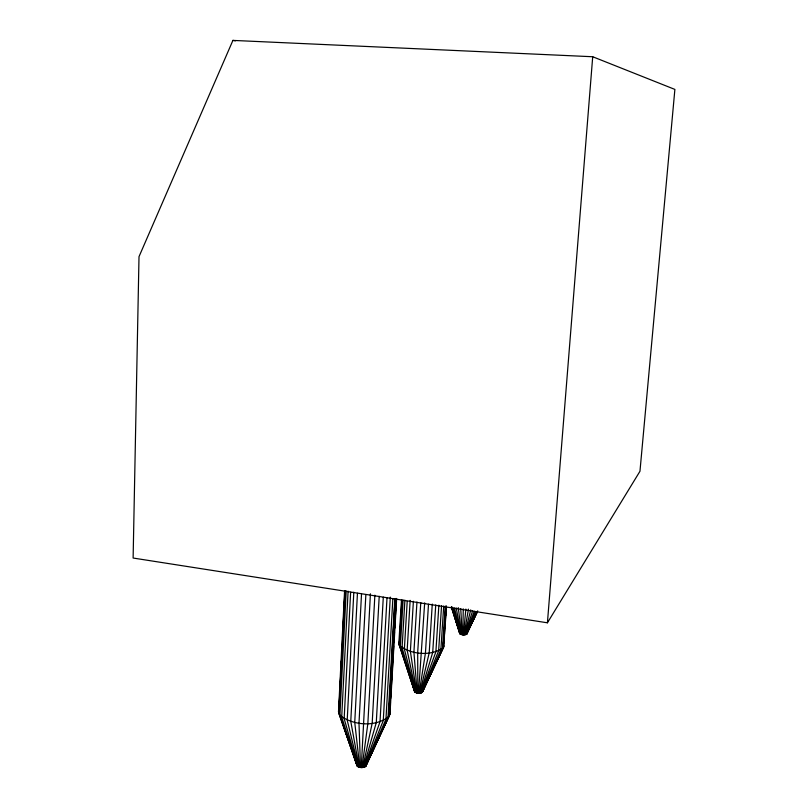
<?xml version="1.0" encoding="UTF-8"?>
<svg xmlns="http://www.w3.org/2000/svg" width="808" height="808" viewBox="0 0 808 808"><rect width="100%" height="100%" fill="white"/><g stroke="black" fill="none" stroke-linecap="round" stroke-linejoin="round"><path stroke-width="1.21" d="M477.417 611.626L466.61 634.189L462.792 634.866L463.267 608.868M462.792 634.866L459.782 633.523L451.652 607.151M396.667 598.526L389.971 714.161L365.721 766.196L364.085 767.277L361.257 767.59L370.418 593.809M344.592 590.759L338.512 711.596L357.045 765.772L358.51 767.004L361.257 767.59M339.239 703.505L339.744 693.466M340.057 687.194L340.562 677.155M340.885 670.872L341.39 660.833M341.703 654.561L342.208 644.521M342.521 638.249L342.966 629.462M343.279 623.19L343.784 613.151M344.107 606.869L344.612 596.829M345.026 590.739L338.845 713.444L357.247 766.115M346.198 590.971L339.916 715.282C353.076 725.675 376.457 727.463 389.345 715.969L396.142 598.425M348.096 591.153L341.703 717.039L357.56 766.438M350.621 592.264L344.158 718.665L357.984 766.741M353.813 592.224L347.208 720.13L358.51 767.004M357.449 593.254L350.773 721.372L359.116 767.226M361.509 594.092L354.742 722.352L359.792 767.408M365.61 766.358L388.759 716.837L395.021 598.647M365.852 594.708L358.994 723.039L360.509 767.529M374.872 595.173L367.862 723.483L362.014 767.6M379.215 596.284L372.185 723.221L362.752 767.55M383.295 597.122L376.276 722.635L363.449 767.438M387.012 597.718L380.012 721.766L364.085 767.277M390.294 597.102L383.265 720.615L364.65 767.065M392.87 598.536L385.951 719.241L365.115 766.812M394.859 598.546L388.002 717.676L365.479 766.519M390.436 702.303L389.971 714.161L365.721 766.196M390.648 698.536L391.224 688.517M391.446 684.75L392.102 673.478M392.314 669.711L392.9 659.692M393.112 655.924L393.698 645.905M393.91 642.138L394.486 632.119M394.708 628.351L395.284 618.332M395.506 614.565L396.082 604.546M401.505 599.587L398.819 643.653L414.666 691.789L417.191 693.072L420.392 693.123L422.281 692.173L443.572 647.36L446.511 607.02M401.909 600.102L399.273 645.087C410.525 654.864 431.634 656.581 443.572 647.36L446.279 605.788M400.364 646.521L403.091 600.162M404.899 600.182L402.081 647.895L415.161 692.305M407.212 601.364L404.364 649.178L415.565 692.547M388.759 716.837L396.001 598.637M410.151 600.364L407.161 650.329L416.039 692.759M413.393 601.283L410.373 651.309L416.585 692.931M416.958 602.01L413.918 652.086L417.191 693.072M420.766 602.546L417.685 652.652L417.837 693.173M422.2 692.294L443.127 648.036L445.652 606.555M424.675 602.869L418.494 693.234M428.493 604.212L425.442 653.046L419.15 693.244M432.27 604.071L429.2 652.874L419.796 693.203M435.734 604.95L432.714 652.45L420.392 693.123M438.875 605.192L435.886 651.793L420.938 693.001M441.552 605.677L438.633 650.925L421.412 692.84M443.713 605.98L440.865 649.885L421.806 692.648M445.299 606.131L442.531 648.683L422.099 692.416M443.956 640.774L444.451 633.26M444.774 628.24L445.269 620.726M445.592 615.716L446.087 608.192M443.127 648.036L445.945 606.636M547.42 622.806L592.708 56.742L232.916 40.4L139.006 256.671L133.118 558.035L547.42 622.806L639.966 471.266L674.882 89.415L592.708 56.742M463.378 634.916L465.873 609.08M414.666 691.789L414.989 690.759M463.964 634.926L468.448 609.141M357.045 765.772L357.227 764.762M338.926 709.778L338.512 711.596L356.984 765.428M464.529 634.906L470.731 609.889M466.671 634.088L477.286 611.535M422.281 692.173L443.966 645.966M465.055 634.846L472.609 610.848M465.529 634.745L474.286 611.252M465.943 634.623L475.619 611.505M365.842 765.863L370.943 754.197M371.963 751.935L375.033 745.148M377.589 739.492L380.649 732.694M466.277 634.462L476.589 611.636M422.362 691.911L429.109 676.71M431.714 670.963L435.371 662.924M468.751 629.099L466.721 633.886M469.791 626.816L475.003 615.393M466.519 634.29L477.185 611.666M466.61 634.189L477.73 610.858M459.792 633.31L459.136 629.321M232.916 40.4L235.381 40.865M414.585 691.517L398.819 643.653L399.011 642.249L414.868 692.052M350.874 746.259L356.661 763.913M451.389 607.192L459.782 633.523M451.369 606.808L459.883 633.745M451.914 606.869L460.075 633.957M412.262 682.649L414.746 691.002M452.621 608.313L453.662 611.858M455.045 616.585L459.893 633.108M453.187 608.081L460.358 634.159M454.51 608.04L460.722 634.351M456.217 607.909L461.166 634.522M458.277 607.666L461.661 634.664M460.732 608.515L462.206 634.785"/></g></svg>
